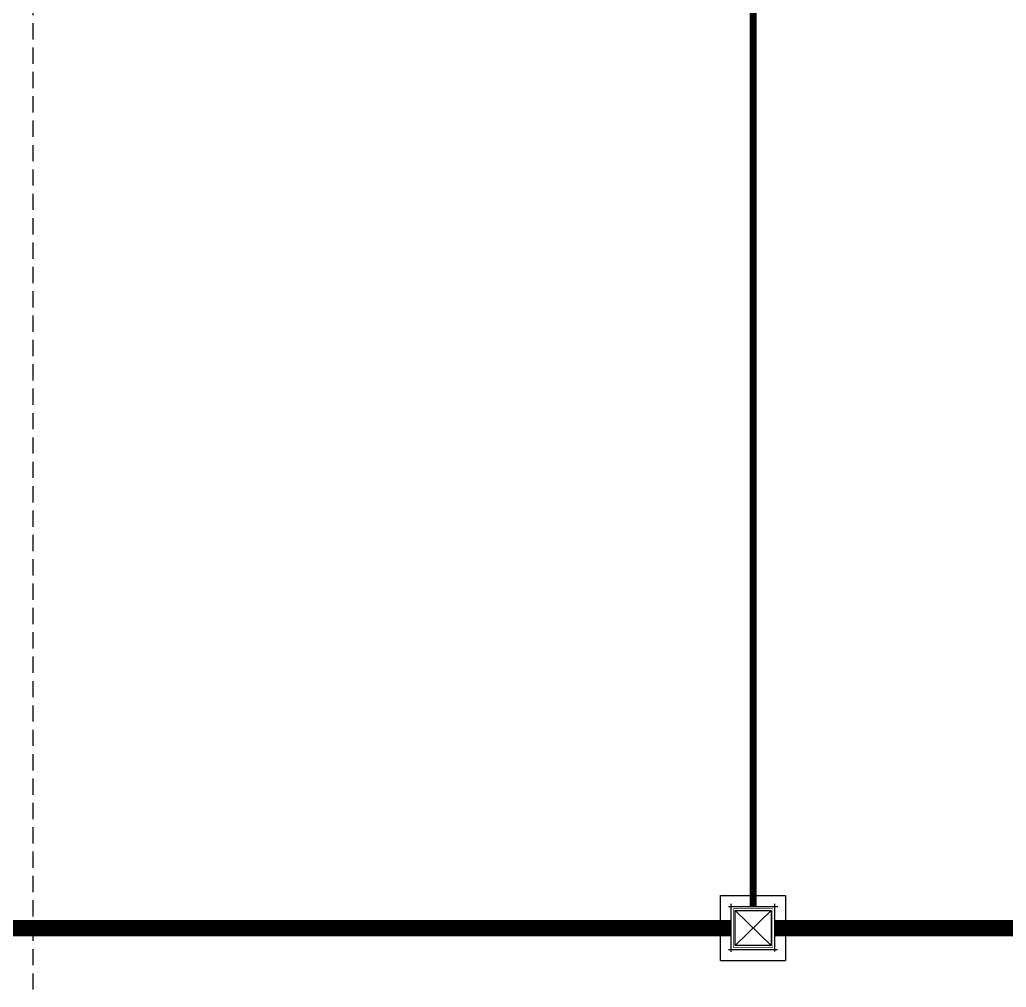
# Model space of a CAD drawing. Header units: millimetres. Extents: x 553474 to 556484, y 6145926 to 6146600.
# Drawn here: x 554107.71 to 554122.89, y 6146147.36 to 6146162.26 of the extents above; entities that cross this region are included whole.
import ezdxf

# ---------------------------------------------------------------- set-up
doc = ezdxf.new("R2010")
doc.units = ezdxf.units.MM
doc.linetypes.add('DASHED2', pattern=[9.525, 6.35, -3.175])
doc.linetypes.add('HIDDEN', pattern=[0.375, 0.25, -0.125])
doc.layers.add('ARQ_TRAZOS', color=11, linetype='HIDDEN')
doc.layers.add('INST PLUVIAL', color=52, linetype='Continuous')

# ---------------------------------------------------------------- blocks, each defined once
blk = doc.blocks.new('cinsc-60')
for p, q in [((0, 0.369), (0, -0.369)), ((0.67, 0.369), (0.67, -0.372))]:
    blk.add_line(p, q)
at = {"linetype": 'DASHED2'}
for p, q in [((0.053, 0.264), (0.604, -0.275)), ((0.604, 0.264), (0.053, -0.275))]:
    blk.add_line(p, q, dxfattribs=at)
for points in [[(0.706, 0.324), (-0.053, 0.324)], [(0.706, -0.336), (-0.047, -0.336)]]:
    blk.add_lwpolyline(points)
at = {"const_width": 0.00952}
blk.add_lwpolyline([(0.631, 0.294), (0.631, -0.306), (0.031, -0.306), (0.031, 0.294)], close=True, dxfattribs=at)
at = {"linetype": 'DASHED2'}
blk.add_lwpolyline([(0.053, 0.264), (0.053, -0.275), (0.604, -0.275), (0.604, 0.264)], close=True, dxfattribs=at)

msp = doc.modelspace()

# ---------------------------------------------------------------- linework, layer by layer
at = {"layer": 'ARQ_TRAZOS', "linetype": 'HIDDEN'}
msp.add_line((554107.912, 6146146.953), (554107.912, 6146227.798), dxfattribs=at)
at = {"layer": 'INST PLUVIAL', "color": 41}
for p, q in [((554118.49, 6146148.775, 9.796), (554119.49, 6146148.775, 9.796)), ((554118.49, 6146147.775, 9.796), (554118.49, 6146148.775, 9.796)), ((554119.49, 6146148.775, 9.796), (554119.49, 6146147.775, 9.796)), ((554118.49, 6146147.775, 9.796), (554119.49, 6146147.775, 9.796))]:
    msp.add_line(p, q, dxfattribs=at)
at = {"layer": 'INST PLUVIAL', "color": 41, "const_width": 0.11, "flags": 128}
msp.add_lwpolyline([(554118.993, 6146148.604), (554118.993, 6146173.885)], dxfattribs=at)
at = {"layer": 'INST PLUVIAL', "color": 41, "const_width": 0.25, "elevation": 9.796, "flags": 128}
for points in [[(554118.651, 6146148.275), (554003.003, 6146148.275)], [(554200.362, 6146148.275), (554119.321, 6146148.275)]]:
    msp.add_lwpolyline(points, dxfattribs=at)

# ---------------------------------------------------------------- block references
at = {"layer": 'INST PLUVIAL', "color": 41, "xscale": -1}
msp.add_blockref('cinsc-60', (554119.321, 6146148.281, 9.796), dxfattribs=at)

doc.saveas('drawing.dxf')
